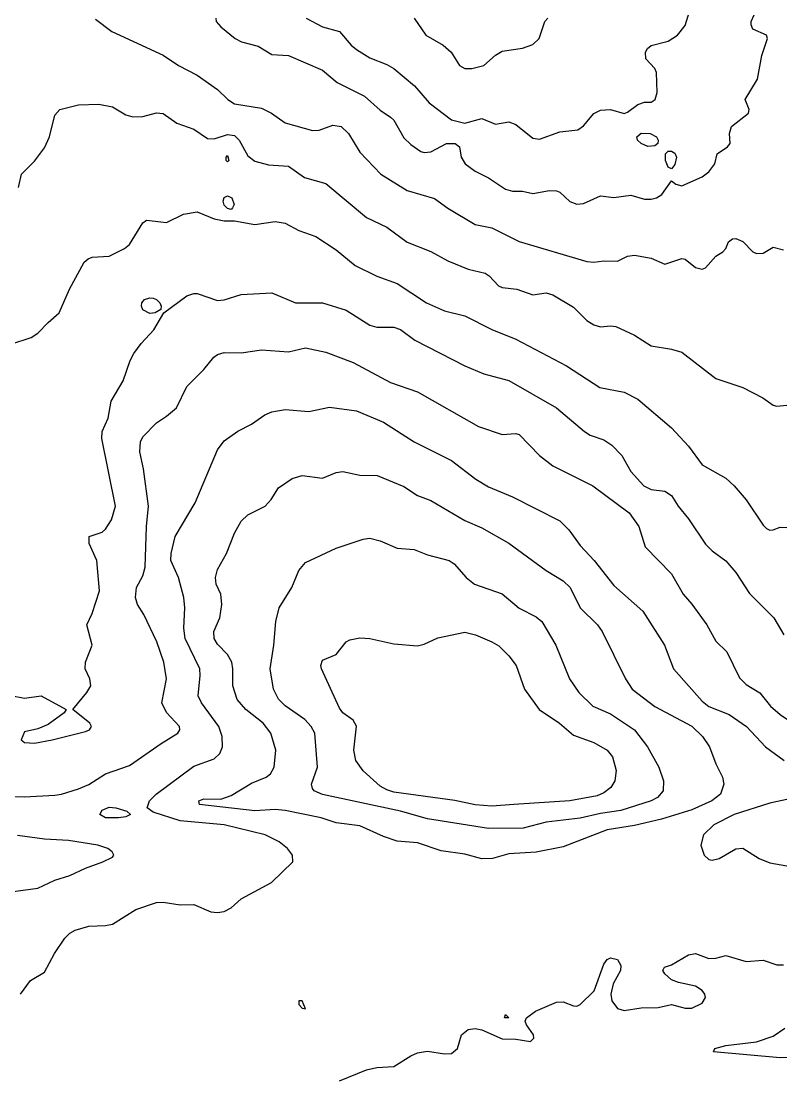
# Model space of a CAD drawing. Header units: inches. Extents: x 3311818 to 3313075, y 1372003 to 1372737.
# Drawn here: x 3312486.7 to 3312572.1, y 1372491.9 to 1372610.5 of the extents above; entities that cross this region are included whole.
import ezdxf

# ---------------------------------------------------------------- set-up
doc = ezdxf.new("R2010")
doc.units = ezdxf.units.IN
doc.header["$MEASUREMENT"] = 0

msp = doc.modelspace()

# ---------------------------------------------------------------- linework, layer by layer
for points, elevation in [([(3312518.71, 1372610.81), (3312520.56, 1372609.83), (3312522.46, 1372609.32), (3312523.77, 1372607.76), (3312524.37, 1372607.27), (3312525.89, 1372606.36), (3312527.8, 1372605.6), (3312528.56, 1372605.14), (3312530.88, 1372603.19), (3312532.55, 1372601.28), (3312535.04, 1372599.36), (3312536.56, 1372599.01), (3312538.47, 1372599.53), (3312539.99, 1372598.9), (3312541.52, 1372599.15), (3312542.28, 1372598.84), (3312544.19, 1372597.32), (3312544.95, 1372597.21), (3312547.24, 1372598.02), (3312549.26, 1372598.23), (3312549.9, 1372598.7), (3312551.05, 1372600.09), (3312551.81, 1372600.46), (3312552.95, 1372600.53), (3312554.48, 1372600.1), (3312554.86, 1372600.22), (3312556, 1372601.11), (3312556.76, 1372601.35), (3312557.53, 1372601.37), (3312557.98, 1372601.66), (3312558.17, 1372602.43), (3312558.1, 1372604.71), (3312557.91, 1372605.14), (3312556.93, 1372606.24), (3312556.88, 1372607), (3312557.09, 1372607.38), (3312557.53, 1372607.73), (3312559.43, 1372608.22), (3312560.48, 1372608.9), (3312561.34, 1372609.98), (3312561.84, 1372611.57)], 4483), ([(3312495.02, 1372610.68), (3312496.84, 1372609.29), (3312502.64, 1372606.63), (3312504.34, 1372605.47), (3312506.45, 1372604.41), (3312508.74, 1372602.8), (3312509.89, 1372601.66), (3312510.65, 1372601.16), (3312513.7, 1372600.68), (3312514.82, 1372600.14), (3312516.36, 1372599.02), (3312519.41, 1372598.17), (3312520.18, 1372598.21), (3312521.7, 1372598.77), (3312522.65, 1372598.61), (3312523.46, 1372597.85), (3312524.75, 1372595.73), (3312527.11, 1372593.28), (3312530.08, 1372591.42), (3312533.13, 1372590.51), (3312534.66, 1372589.43), (3312537.71, 1372587.62), (3312539.61, 1372587.24), (3312542.66, 1372585.69), (3312550.28, 1372583.43), (3312551.05, 1372583.35), (3312552.19, 1372583.52), (3312553.72, 1372583.48), (3312554.86, 1372584.03), (3312555.62, 1372584.16), (3312557.53, 1372583.8), (3312559.05, 1372583.15), (3312560.96, 1372583.79), (3312561.34, 1372583.7), (3312562.48, 1372582.78), (3312563.24, 1372582.58), (3312563.62, 1372582.72), (3312564.77, 1372584.03), (3312565.56, 1372584.51), (3312565.91, 1372584.89), (3312566.22, 1372585.66), (3312566.67, 1372585.98), (3312567.05, 1372586.02), (3312567.82, 1372585.69), (3312568.95, 1372584.51), (3312569.34, 1372584.35), (3312570.1, 1372584.39), (3312571.25, 1372585.06), (3312572.39, 1372584.76)], 4485), ([(3312508.56, 1372610.81), (3312508.6, 1372610.43), (3312509.12, 1372609.82), (3312510.74, 1372608.52), (3312511.44, 1372608.14), (3312513.31, 1372607.64), (3312514.84, 1372606.73), (3312516.74, 1372606.59), (3312520.56, 1372604.95), (3312522.21, 1372603.57), (3312525.26, 1372602.04), (3312527.04, 1372600.47), (3312528.18, 1372599.69), (3312528.56, 1372599.32), (3312529.7, 1372597.34), (3312530.47, 1372596.6), (3312531.61, 1372595.82), (3312531.99, 1372595.71), (3312532.75, 1372595.79), (3312534.48, 1372596.71), (3312535.47, 1372596.71), (3312535.95, 1372596.33), (3312536.13, 1372595.18), (3312536.6, 1372594.42), (3312537.71, 1372593.6), (3312539.23, 1372592.84), (3312541.14, 1372591.58), (3312541.9, 1372591.36), (3312543.04, 1372591.34), (3312544.19, 1372591.1), (3312546.09, 1372591.42), (3312546.85, 1372591.39), (3312547.24, 1372591.22), (3312548.38, 1372590.2), (3312549.14, 1372589.9), (3312549.9, 1372589.96), (3312551.81, 1372590.82), (3312553.33, 1372590.63), (3312555.24, 1372590.9), (3312556.76, 1372590.46), (3312557.53, 1372590.46), (3312558.1, 1372590.61), (3312558.72, 1372590.99), (3312559.81, 1372592.52), (3312560.28, 1372592.13), (3312560.96, 1372591.94), (3312563.24, 1372592.97), (3312564.01, 1372593.54), (3312564.67, 1372594.42), (3312564.93, 1372595.56), (3312566.11, 1372596.33), (3312566.39, 1372596.71), (3312566.32, 1372597.85), (3312566.54, 1372598.61), (3312568.47, 1372600.14), (3312568.52, 1372600.52), (3312568.07, 1372601.66), (3312569.46, 1372603.95), (3312569.94, 1372606.62), (3312570.58, 1372608.52), (3312570.49, 1372608.9), (3312568.96, 1372609.57), (3312568.74, 1372610.05), (3312568.75, 1372610.43), (3312569.1, 1372611.19)], 4484), ([(3312530.85, 1372610.8), (3312532.18, 1372608.9), (3312534.13, 1372607.76), (3312535.01, 1372607), (3312535.95, 1372605.47), (3312536.56, 1372605.16), (3312537.33, 1372605.14), (3312538.71, 1372605.47), (3312539.99, 1372606.66), (3312540.76, 1372607.08), (3312543.04, 1372607.43), (3312544.19, 1372607.86), (3312544.9, 1372608.52), (3312545.54, 1372610.43), (3312545.89, 1372610.81)], 4482), ([(3312486.36, 1372591.75), (3312486.71, 1372593.28), (3312488.16, 1372594.73), (3312489.3, 1372596.24), (3312489.86, 1372597.47), (3312490.45, 1372599.88), (3312491.02, 1372600.52), (3312493.11, 1372601.06), (3312495.4, 1372601.13), (3312496.93, 1372600.84), (3312498.45, 1372599.94), (3312499.21, 1372599.7), (3312500.36, 1372599.73), (3312501.88, 1372600.17), (3312502.64, 1372600.09), (3312504.17, 1372598.98), (3312506.07, 1372598.32), (3312507.6, 1372597.27), (3312508.36, 1372597.24), (3312509.88, 1372597.73), (3312510.65, 1372597.6), (3312511.17, 1372597.09), (3312512.17, 1372595.32), (3312512.93, 1372594.74), (3312514.46, 1372594.33), (3312516.74, 1372594.17), (3312518.54, 1372592.9), (3312520.94, 1372592.2), (3312525.51, 1372588.4), (3312527.8, 1372587.3), (3312530.08, 1372585.62), (3312532.75, 1372584.58), (3312534.66, 1372583.51), (3312536.95, 1372582.57), (3312538.85, 1372582.14), (3312539.31, 1372581.84), (3312540.36, 1372580.7), (3312540.76, 1372580.5), (3312542.4, 1372580.32), (3312544.19, 1372579.68), (3312545.71, 1372579.93), (3312546.47, 1372579.7), (3312548.76, 1372578.3), (3312550.28, 1372576.81), (3312551.05, 1372576.31), (3312551.81, 1372576.09), (3312552.95, 1372576.21), (3312553.55, 1372576.13), (3312555.62, 1372575.17), (3312557.53, 1372573.94), (3312559.81, 1372573.58), (3312560.96, 1372573.24), (3312564.77, 1372570.27), (3312567.82, 1372569.27), (3312570.07, 1372568.12), (3312571.25, 1372567.27), (3312571.63, 1372567.17), (3312573.15, 1372567.32)], 4486), ([(3312558.26, 1372596.71), (3312557.91, 1372596.44), (3312557.15, 1372596.37), (3312556.38, 1372596.72), (3312555.97, 1372597.09), (3312555.89, 1372597.47), (3312556.38, 1372597.86), (3312557.4, 1372597.85), (3312558.1, 1372597.47), (3312558.3, 1372597.09), (3312558.26, 1372596.71)], 4484), ([(3312510, 1372594.8), (3312509.88, 1372594.66), (3312509.71, 1372594.8), (3312509.71, 1372595.18), (3312509.88, 1372595.35), (3312510, 1372594.8)], 4487), ([(3312559.93, 1372594.04), (3312559.81, 1372593.86), (3312559.43, 1372594.05), (3312559.12, 1372594.8), (3312559.13, 1372595.56), (3312559.43, 1372595.86), (3312559.81, 1372595.86), (3312560.19, 1372595.62), (3312560.35, 1372595.18), (3312560.19, 1372594.36), (3312559.93, 1372594.04)], 4484), ([(3312510.43, 1372589.47), (3312510.27, 1372589.3), (3312509.88, 1372589.39), (3312509.5, 1372589.79), (3312509.38, 1372590.23), (3312509.5, 1372590.64), (3312509.88, 1372590.83), (3312510.37, 1372590.61), (3312510.61, 1372589.85), (3312510.43, 1372589.47)], 4487), ([(3312485.49, 1372574.14), (3312487.78, 1372574.9), (3312488.54, 1372575.37), (3312489.68, 1372576.59), (3312490.95, 1372577.65), (3312492.11, 1372580.32), (3312493.74, 1372583.37), (3312494.18, 1372583.75), (3312494.64, 1372583.92), (3312496.54, 1372584.05), (3312498.29, 1372584.89), (3312498.83, 1372585.37), (3312500.36, 1372587.8), (3312500.74, 1372588.09), (3312503.02, 1372587.83), (3312504.93, 1372588.76), (3312506.45, 1372589.04), (3312508.36, 1372588.25), (3312509.5, 1372588), (3312510.65, 1372588.03), (3312512.93, 1372587.61), (3312515.22, 1372587.93), (3312516.36, 1372587.77), (3312517.89, 1372586.94), (3312519.79, 1372586.27), (3312522.08, 1372584.74), (3312524.21, 1372582.99), (3312526.65, 1372581.81), (3312528.94, 1372580.97), (3312532.23, 1372578.79), (3312534.28, 1372577.88), (3312536.56, 1372577.34), (3312539.61, 1372575.79), (3312542.28, 1372574.69), (3312548, 1372571.69), (3312551.73, 1372569.27), (3312554.48, 1372568.76), (3312556, 1372567.95), (3312559.81, 1372564.74), (3312561.72, 1372562.68), (3312563.24, 1372560.58), (3312565.91, 1372559.07), (3312566.84, 1372558.21), (3312568.2, 1372556.65), (3312570.1, 1372553.79), (3312570.49, 1372553.43), (3312570.87, 1372553.24), (3312571.25, 1372553.25), (3312572.01, 1372553.55), (3312572.77, 1372553.54)], 4487), ([(3312485.49, 1372534.63), (3312487.02, 1372534.35), (3312488.92, 1372534.58), (3312491.72, 1372533.06), (3312491.48, 1372532.68), (3312489.68, 1372531.38), (3312488.54, 1372530.88), (3312487.02, 1372530.54), (3312486.65, 1372529.63), (3312487.02, 1372529.33), (3312488.16, 1372529.28), (3312490.15, 1372529.63), (3312493.88, 1372530.6), (3312494.33, 1372530.77), (3312494.57, 1372531.15), (3312494.37, 1372531.53), (3312492.46, 1372533.06), (3312494.05, 1372534.96), (3312494.48, 1372535.73), (3312494.38, 1372536.49), (3312493.87, 1372537.63), (3312493.9, 1372538.39), (3312494.65, 1372540.3), (3312494.03, 1372542.59), (3312494.64, 1372543.84), (3312495.49, 1372546.4), (3312495.16, 1372549.83), (3312494.31, 1372551.73), (3312494.3, 1372552.5), (3312495.78, 1372553.02), (3312496.16, 1372553.35), (3312496.83, 1372554.4), (3312497.27, 1372555.93), (3312495.75, 1372563.55), (3312495.79, 1372564.31), (3312496.43, 1372565.84), (3312496.77, 1372567.74), (3312498.15, 1372570.03), (3312498.93, 1372572.32), (3312499.35, 1372573.08), (3312500.17, 1372574.22), (3312501.58, 1372575.75), (3312502.7, 1372577.65), (3312505.31, 1372579.57), (3312506.07, 1372579.86), (3312506.45, 1372579.85), (3312508.74, 1372579.05), (3312509.5, 1372579.13), (3312511.41, 1372579.74), (3312514.84, 1372579.93), (3312517.51, 1372578.79), (3312520.56, 1372578.78), (3312523.22, 1372577.97), (3312525.89, 1372576.28), (3312526.65, 1372576.06), (3312528.56, 1372576.05), (3312529.32, 1372575.79), (3312530.92, 1372574.6), (3312536.56, 1372571.71), (3312538.69, 1372570.79), (3312541.52, 1372570.05), (3312546.85, 1372566.98), (3312550.02, 1372564.31), (3312550.67, 1372563.92), (3312552.19, 1372563.37), (3312553.07, 1372562.79), (3312554.21, 1372561.64), (3312555.24, 1372559.84), (3312556.7, 1372558.21), (3312557.53, 1372557.81), (3312559.05, 1372557.6), (3312559.81, 1372557.13), (3312560.53, 1372555.93), (3312561.72, 1372554.5), (3312563.62, 1372551.67), (3312564.39, 1372550.91), (3312565.91, 1372549.78), (3312567.05, 1372548.48), (3312568.58, 1372546.11), (3312571.31, 1372543.35), (3312572.42, 1372541.44)], 4488), ([(3312501.75, 1372577.65), (3312501.12, 1372577.6), (3312500.36, 1372578.01), (3312500.2, 1372578.41), (3312500.24, 1372578.79), (3312500.55, 1372579.18), (3312501.12, 1372579.37), (3312501.5, 1372579.33), (3312501.89, 1372579.18), (3312502.26, 1372578.79), (3312502.42, 1372578.41), (3312502.37, 1372578.03), (3312501.75, 1372577.65)], 4488), ([(3312483.97, 1372523.27), (3312487.02, 1372523.25), (3312490.45, 1372523.44), (3312491.21, 1372523.54), (3312493.11, 1372524.12), (3312494.26, 1372524.62), (3312496.16, 1372525.81), (3312498.83, 1372526.75), (3312502.39, 1372529.25), (3312504.28, 1372530.39), (3312504.52, 1372530.77), (3312504.46, 1372531.15), (3312503.02, 1372532.72), (3312502.47, 1372533.82), (3312503.02, 1372536.49), (3312502.7, 1372538.39), (3312501.91, 1372540.68), (3312500.47, 1372543.73), (3312499.75, 1372544.87), (3312499.52, 1372545.64), (3312499.64, 1372546.78), (3312500.36, 1372548.09), (3312500.59, 1372549.07), (3312500.74, 1372553.64), (3312501, 1372555.93), (3312500.41, 1372560.12), (3312499.99, 1372562.02), (3312500.07, 1372563.17), (3312500.36, 1372563.71), (3312501.88, 1372565.31), (3312503.02, 1372566.03), (3312504.14, 1372566.98), (3312505.31, 1372569.37), (3312507.22, 1372571.28), (3312508.32, 1372572.7), (3312508.74, 1372572.99), (3312509.5, 1372573.21), (3312511.41, 1372573.18), (3312513.7, 1372573.52), (3312516.74, 1372573.3), (3312518.65, 1372573.72), (3312520.94, 1372573.25), (3312523.99, 1372572.09), (3312528.18, 1372569.85), (3312531.23, 1372568.79), (3312538.09, 1372564.9), (3312540.76, 1372563.98), (3312542.28, 1372564.09), (3312542.66, 1372564), (3312544.95, 1372561.63), (3312546.47, 1372560.45), (3312550.97, 1372558.21), (3312555.02, 1372555.16), (3312556.13, 1372553.64), (3312556.84, 1372551.35), (3312559.78, 1372548.3), (3312561.1, 1372546.02), (3312562.1, 1372544.92), (3312563.77, 1372542.59), (3312564.77, 1372540.76), (3312566.02, 1372539.54), (3312567.44, 1372536.62), (3312568.2, 1372535.88), (3312569.72, 1372534.92), (3312570.95, 1372533.44), (3312572.01, 1372532.49), (3312573.53, 1372531.47)], 4489), ([(3312486.59, 1372501.04), (3312487.72, 1372502.57), (3312489.3, 1372503.51), (3312490.41, 1372505.62), (3312491.59, 1372507.36), (3312492.14, 1372507.9), (3312492.73, 1372508.24), (3312494.26, 1372508.68), (3312496.16, 1372508.75), (3312496.93, 1372508.91), (3312499.54, 1372510.57), (3312501.88, 1372511.34), (3312502.64, 1372511.4), (3312504.55, 1372511.1), (3312506.07, 1372511.12), (3312507.98, 1372510.32), (3312508.74, 1372510.23), (3312509.5, 1372510.34), (3312510.27, 1372510.75), (3312511.41, 1372511.78), (3312514.8, 1372513.62), (3312517.2, 1372515.91), (3312517.18, 1372516.67), (3312516.6, 1372517.43), (3312515.68, 1372518.19), (3312514.1, 1372518.96), (3312509.5, 1372520.07), (3312504.55, 1372520.55), (3312501.5, 1372521.5), (3312500.82, 1372522.01), (3312501.08, 1372522.77), (3312501.86, 1372523.53), (3312506.07, 1372526.67), (3312508.36, 1372527.51), (3312509, 1372528.1), (3312509.31, 1372528.87), (3312509.25, 1372530.01), (3312508.88, 1372531.15), (3312506.96, 1372533.82), (3312506.58, 1372534.58), (3312506.79, 1372536.87), (3312506.74, 1372537.63), (3312505.11, 1372541.06), (3312504.96, 1372542.21), (3312505.08, 1372544.49), (3312504.97, 1372545.64), (3312504.35, 1372547.92), (3312503.48, 1372549.83), (3312503.52, 1372550.59), (3312503.99, 1372552.5), (3312506.23, 1372556.31), (3312508.74, 1372562.26), (3312509.5, 1372563.27), (3312511.03, 1372564.37), (3312512.55, 1372565.13), (3312514.08, 1372566.21), (3312514.84, 1372566.53), (3312516.36, 1372566.79), (3312519.03, 1372566.57), (3312521.32, 1372567.07), (3312524.37, 1372566.63), (3312527.42, 1372565.39), (3312530.85, 1372563.15), (3312535.04, 1372561.05), (3312537.81, 1372558.98), (3312539.23, 1372558.11), (3312541.9, 1372556.98), (3312547.24, 1372554.27), (3312548.24, 1372553.26), (3312549.52, 1372551.49), (3312551.11, 1372549.83), (3312553.33, 1372547.01), (3312556.58, 1372544.11), (3312559.03, 1372540.3), (3312560.04, 1372537.63), (3312563.24, 1372533.98), (3312564.01, 1372533.4), (3312566.29, 1372532.49), (3312568.24, 1372531.15), (3312570.37, 1372528.87), (3312572.48, 1372527.34)], 4490), ([(3312539.67, 1372516.29), (3312538.47, 1372516.26), (3312536.56, 1372516.78), (3312533.9, 1372517.15), (3312531.23, 1372518.07), (3312528.94, 1372518.27), (3312527.42, 1372518.76), (3312524.75, 1372519.96), (3312522.08, 1372520.31), (3312520.4, 1372520.86), (3312516.36, 1372521.69), (3312515.22, 1372521.8), (3312512.93, 1372521.65), (3312506.73, 1372522.39), (3312506.63, 1372522.77), (3312507.22, 1372523), (3312509.12, 1372522.98), (3312510.27, 1372523.39), (3312512.55, 1372524.79), (3312514.2, 1372525.44), (3312514.69, 1372525.82), (3312515.1, 1372526.58), (3312515.29, 1372528.48), (3312514.75, 1372530.39), (3312513.86, 1372531.53), (3312511.93, 1372533.06), (3312510.97, 1372534.2), (3312510.45, 1372535.73), (3312510.47, 1372537.63), (3312510.34, 1372538.39), (3312509.88, 1372539.24), (3312508.74, 1372540.41), (3312508.35, 1372541.06), (3312508.34, 1372541.82), (3312508.99, 1372543.35), (3312509.22, 1372544.87), (3312509.1, 1372546.02), (3312508.61, 1372547.16), (3312508.5, 1372547.92), (3312508.74, 1372548.82), (3312509.75, 1372550.59), (3312510.65, 1372552.9), (3312511.41, 1372554.22), (3312512.17, 1372554.94), (3312514.1, 1372555.93), (3312514.79, 1372556.69), (3312515.6, 1372557.98), (3312517.13, 1372559.04), (3312518.27, 1372559.39), (3312520.56, 1372559.08), (3312522.08, 1372559.71), (3312522.84, 1372559.83), (3312524.75, 1372559.43), (3312526.7, 1372559.36), (3312529.7, 1372558.14), (3312531.23, 1372557.14), (3312532.75, 1372556.55), (3312536.56, 1372554.33), (3312538.47, 1372553.5), (3312541.52, 1372551.75), (3312545.71, 1372548.7), (3312547.61, 1372547.54), (3312548.42, 1372546.78), (3312549.54, 1372544.49), (3312551.46, 1372542.59), (3312552.01, 1372541.82), (3312554.63, 1372536.49), (3312555.39, 1372535.35), (3312557.91, 1372533.41), (3312562.1, 1372531.18), (3312563.27, 1372530.01), (3312564.08, 1372528.87), (3312564.78, 1372526.96), (3312565.52, 1372525.44), (3312565.68, 1372524.67), (3312565.3, 1372523.53), (3312564.33, 1372522.77), (3312562.1, 1372521.77), (3312558.67, 1372520.74), (3312555.62, 1372520), (3312552.57, 1372519.52), (3312547.62, 1372517.62), (3312544.57, 1372517.03), (3312541.52, 1372516.83), (3312539.67, 1372516.29)], 4491), ([(3312543.11, 1372519.72), (3312539.23, 1372519.66), (3312532.37, 1372520.75), (3312529.32, 1372521.64), (3312520.56, 1372523.5), (3312519.63, 1372523.91), (3312519.41, 1372524.17), (3312519.31, 1372524.67), (3312519.97, 1372526.58), (3312519.7, 1372530.39), (3312519.27, 1372531.15), (3312518.58, 1372531.92), (3312516.36, 1372533.47), (3312515.6, 1372534.23), (3312515.05, 1372535.35), (3312514.65, 1372537.63), (3312515.08, 1372540.3), (3312515.3, 1372542.97), (3312515.69, 1372544.49), (3312517.1, 1372546.78), (3312517.9, 1372548.69), (3312518.65, 1372549.58), (3312522.08, 1372551.21), (3312525.13, 1372552.22), (3312525.89, 1372552.32), (3312527.04, 1372552.03), (3312528.94, 1372551.22), (3312530.85, 1372551.06), (3312532.37, 1372550.44), (3312534.81, 1372549.83), (3312535.37, 1372549.45), (3312536.71, 1372547.92), (3312537.66, 1372547.16), (3312540.76, 1372546.08), (3312542.66, 1372544.45), (3312544.57, 1372543.48), (3312545.22, 1372542.97), (3312546.79, 1372540.3), (3312548.31, 1372536.49), (3312549.39, 1372534.96), (3312550.97, 1372533.44), (3312552.95, 1372532.59), (3312555.62, 1372530.77), (3312557.11, 1372528.87), (3312558.38, 1372526.58), (3312558.9, 1372525.05), (3312558.87, 1372523.91), (3312558.21, 1372523.15), (3312557.5, 1372522.77), (3312554.1, 1372521.69), (3312551.81, 1372521.38), (3312549.52, 1372520.85), (3312545.71, 1372520.4), (3312543.11, 1372519.72)], 4492), ([(3312542.06, 1372522.39), (3312539.61, 1372522.19), (3312537.71, 1372522.32), (3312535.42, 1372522.81), (3312528.56, 1372523.78), (3312527.8, 1372524.01), (3312527.04, 1372524.44), (3312525.13, 1372526.17), (3312524.29, 1372527.34), (3312524.06, 1372528.48), (3312524.37, 1372531.19), (3312523.99, 1372531.85), (3312522.84, 1372532.68), (3312522.46, 1372533.19), (3312520.45, 1372537.63), (3312520.38, 1372538.01), (3312520.56, 1372538.59), (3312522.08, 1372539.24), (3312523.22, 1372540.65), (3312523.61, 1372540.89), (3312524.75, 1372541.1), (3312525.89, 1372541.04), (3312528.56, 1372540.44), (3312531.23, 1372540.23), (3312531.99, 1372540.39), (3312533.51, 1372541.13), (3312536.56, 1372541.75), (3312537.76, 1372541.44), (3312539.61, 1372540.67), (3312540.38, 1372540.2), (3312541.52, 1372539.09), (3312542.33, 1372538.01), (3312543.25, 1372535.35), (3312544.92, 1372533.06), (3312547.2, 1372531.53), (3312548.76, 1372530.18), (3312551.05, 1372529.36), (3312552.56, 1372528.48), (3312553.15, 1372527.72), (3312553.58, 1372526.2), (3312553.44, 1372525.05), (3312552.98, 1372524.29), (3312552.19, 1372523.68), (3312551.43, 1372523.35), (3312548.38, 1372522.8), (3312542.06, 1372522.39)], 4493), ([(3312576.2, 1372523.67), (3312570.87, 1372522.51), (3312566.84, 1372521.24), (3312564.55, 1372520.1), (3312563.39, 1372518.96), (3312563.1, 1372517.81), (3312563.49, 1372516.67), (3312564.01, 1372516.2), (3312564.39, 1372516.11), (3312565.15, 1372516.32), (3312567.05, 1372517.38), (3312567.82, 1372517.47), (3312569.64, 1372516.29), (3312570.87, 1372515.81), (3312572.77, 1372515.47)], 4490), ([(3312497.61, 1372520.86), (3312496.13, 1372520.86), (3312495.5, 1372521.24), (3312495.78, 1372521.74), (3312496.54, 1372522.07), (3312497.31, 1372522.01), (3312498.53, 1372521.62), (3312498.94, 1372521.24), (3312498.45, 1372520.97), (3312497.61, 1372520.86)], 4490), ([(3312485.49, 1372512.57), (3312488.54, 1372512.97), (3312490.45, 1372513.85), (3312492.14, 1372514.38), (3312493.88, 1372515.21), (3312495.84, 1372515.91), (3312496.93, 1372516.46), (3312497.1, 1372516.67), (3312496.88, 1372517.05), (3312496.41, 1372517.43), (3312495.29, 1372517.81), (3312491.97, 1372518.31), (3312489.3, 1372518.46), (3312486.25, 1372518.87)], 4489), ([(3312522.46, 1372491.29), (3312525.51, 1372492.55), (3312526.65, 1372492.79), (3312528.56, 1372492.9), (3312530.47, 1372494.12), (3312531.23, 1372494.45), (3312532.37, 1372494.64), (3312534.28, 1372494.32), (3312535.04, 1372494.39), (3312535.73, 1372494.94), (3312536.19, 1372496.47), (3312536.95, 1372497.09), (3312537.71, 1372497.17), (3312538.47, 1372497.02), (3312540.76, 1372496.03), (3312542.28, 1372495.99), (3312543.95, 1372495.71), (3312544.31, 1372496.09), (3312544.28, 1372496.47), (3312543.5, 1372497.61), (3312543.36, 1372497.99), (3312543.48, 1372498.38), (3312544.52, 1372499.14), (3312546.85, 1372500.13), (3312547.62, 1372500.18), (3312548.76, 1372499.72), (3312549.14, 1372499.7), (3312549.52, 1372499.89), (3312551.1, 1372501.42), (3312552.19, 1372504.42), (3312552.57, 1372504.93), (3312552.95, 1372505.12), (3312553.72, 1372504.96), (3312554.1, 1372504.28), (3312554.05, 1372503.71), (3312553.24, 1372502.19), (3312552.98, 1372501.04), (3312553.08, 1372500.28), (3312553.72, 1372499.43), (3312554.48, 1372499.22), (3312556.38, 1372499.5), (3312558.29, 1372499.53), (3312559.81, 1372499.87), (3312561.34, 1372499.47), (3312562.1, 1372499.46), (3312563.24, 1372500.02), (3312563.61, 1372500.66), (3312563.53, 1372501.04), (3312563.24, 1372501.45), (3312562.48, 1372501.95), (3312560.58, 1372502.34), (3312559.81, 1372502.67), (3312559.04, 1372503.33), (3312558.82, 1372503.71), (3312559.02, 1372504.09), (3312559.81, 1372504.35), (3312561.72, 1372505.48), (3312562.48, 1372505.61), (3312564.01, 1372505.07), (3312564.77, 1372505.09), (3312565.91, 1372505.4), (3312568.2, 1372504.73), (3312570.1, 1372504.88), (3312571.63, 1372504.35), (3312572.39, 1372504.33)], 4491), ([(3312518.65, 1372499.41), (3312518.27, 1372500.28), (3312517.89, 1372500.3), (3312517.89, 1372499.88), (3312518.27, 1372499.46), (3312518.65, 1372499.41)], 4490), ([(3312541.52, 1372498.38), (3312541.03, 1372498.38), (3312541.14, 1372498.76), (3312541.14, 1372498.76), (3312541.52, 1372498.38)], 4491), ([(3312574.3, 1372493.94), (3312572.01, 1372493.89), (3312564.51, 1372494.56), (3312564.69, 1372494.94), (3312565.91, 1372495.28), (3312569.34, 1372495.7), (3312571.25, 1372496.32), (3312572.56, 1372497.23)], 4492)]:
    msp.add_lwpolyline(points, dxfattribs=dict(elevation=elevation))

doc.saveas('drawing.dxf')
